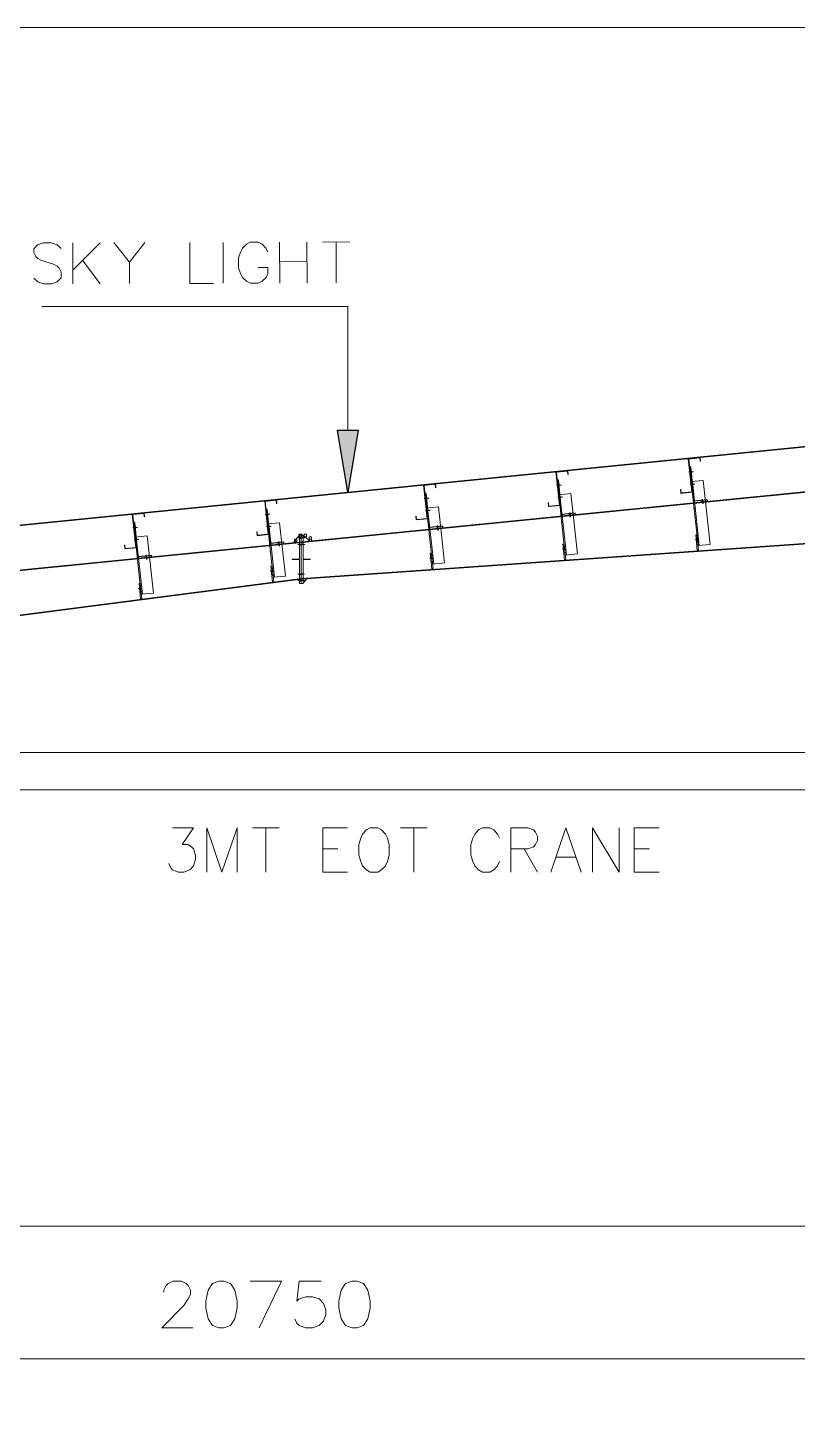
# Model space of a CAD drawing. Header units: millimetres. Extents: x 656141 to 1304589, y -54663 to 110742.
# Drawn here: x 1169806.85 to 1169822.86, y -13867.56 to -13838.84 of the extents above; entities that cross this region are included whole.
import ezdxf

# ---------------------------------------------------------------- set-up
doc = ezdxf.new("R2010")
doc.units = ezdxf.units.MM
doc.header["$LTSCALE"] = 0.35
doc.header["$MEASUREMENT"] = 0
doc.linetypes.add('CONTIN', pattern=[0, 0, 0])
doc.layers.get('0').update_dxf_attribs({"linetype": 'CONTIN'})

msp = doc.modelspace()

# ---------------------------------------------------------------- hatches: boundary and pattern name
msp.add_hatch(color=3).paths.add_polyline_path([(1169813.725, -13847.21), (1169813.51, -13848.5), (1169813.294, -13847.21)])

# ---------------------------------------------------------------- linework, layer by layer
at = {"color": 2, "linetype": 'Continuous', "lineweight": 15}
for p, q in [((1169807.796, -13844.164), (1169807.793, -13843.313)), ((1169808.361, -13843.311), (1169807.795, -13843.881)), ((1169810.918, -13844.155), (1169810.916, -13843.304)), ((1169812.094, -13844.152), (1169812.091, -13843.3)), ((1169812.659, -13843.299), (1169812.662, -13844.15)), ((1169812.984, -13843.298), (1169813.551, -13843.296)), ((1169813.267, -13843.297), (1169813.27, -13844.148)), ((1169807.997, -13843.677), (1169808.363, -13844.163)), ((1169808.97, -13843.715), (1169808.972, -13844.161)), ((1169812.093, -13843.706), (1169812.66, -13843.704)), ((1169811.527, -13855.471), (1169812.08, -13855.471)), ((1169811.804, -13855.471), (1169811.804, -13856.392)), ((1169814.608, -13855.471), (1169815.161, -13855.471)), ((1169814.885, -13855.471), (1169814.885, -13856.392)), ((1169812.989, -13855.91), (1169813.305, -13855.91)), ((1169817.175, -13855.91), (1169817.452, -13856.392)), ((1169817.847, -13856.085), (1169818.242, -13856.085)), ((1169819.466, -13855.91), (1169819.782, -13855.91)), ((1169812.989, -13856.392), (1169813.502, -13856.392)), ((1169819.466, -13856.392), (1169819.98, -13856.392))]:
    msp.add_line(p, q, dxfattribs=at)
at = {"color": 3, "linetype": 'Continuous', "lineweight": 5}
for p, q in [((1169813.509, -13844.639), (1169807.15, -13844.639)), ((1169813.509, -13847.21), (1169813.509, -13844.639)), ((1169812.395, -13849.518), (1169812.491, -13849.401)), ((1169812.397, -13849.545), (1169812.395, -13849.518)), ((1169812.507, -13849.534), (1169812.397, -13849.545)), ((1169812.491, -13849.401), (1169812.506, -13849.401)), ((1169812.506, -13849.401), (1169812.507, -13849.534)), ((1169812.596, -13849.401), (1169812.581, -13849.401)), ((1169812.581, -13849.401), (1169812.582, -13849.527)), ((1169812.582, -13849.527), (1169812.694, -13849.515)), ((1169812.693, -13849.488), (1169812.596, -13849.401)), ((1169812.694, -13849.515), (1169812.693, -13849.488)), ((1169793.973, -13866.507), (1169829.64, -13866.507))]:
    msp.add_line(p, q, dxfattribs=at)
at = {"color": 5, "linetype": 'Continuous', "lineweight": 5}
for p, q in [((1169792.634, -13850.595), (1169830.93, -13846.765)), ((1169792.649, -13850.579), (1169830.93, -13846.751))]:
    msp.add_line(p, q, dxfattribs=at)
at = {"color": 7, "linetype": 'Continuous', "lineweight": 5}
for p, q in [((1169793.128, -13851.487), (1169830.93, -13847.706)), ((1169812.545, -13850.303), (1169830.547, -13849.045)), ((1169820.728, -13849.487), (1169820.803, -13849.479)), ((1169817.969, -13849.681), (1169818.044, -13849.674)), ((1169815.209, -13849.868), (1169815.284, -13849.861)), ((1169794.16, -13852.693), (1169812.545, -13850.303)), ((1169811.898, -13850.142), (1169811.973, -13850.134)), ((1169812.581, -13850.238), (1169812.581, -13850.238)), ((1169809.155, -13850.496), (1169809.23, -13850.488)), ((1169787.504, -13863.752), (1169870.873, -13863.752))]:
    msp.add_line(p, q, dxfattribs=at)
at = {"color": 6, "linetype": 'Continuous', "lineweight": 5}
for p, q in [((1169793.143, -13851.471), (1169830.93, -13847.692)), ((1169812.545, -13850.289), (1169830.547, -13849.03)), ((1169794.16, -13852.68), (1169812.545, -13850.289)), ((1169812.544, -13850.246), (1169812.544, -13850.246))]:
    msp.add_line(p, q, dxfattribs=at)
at = {"color": 40, "linetype": 'Continuous', "lineweight": 25}
for p, q in [((1169820.699, -13848.073), (1169820.598, -13848.083)), ((1169817.948, -13848.348), (1169817.847, -13848.358)), ((1169820.725, -13848.327), (1169820.624, -13848.337)), ((1169815.197, -13848.623), (1169815.096, -13848.633)), ((1169817.974, -13848.602), (1169817.873, -13848.612)), ((1169820.877, -13848.642), (1169820.887, -13848.74)), ((1169811.892, -13848.954), (1169811.791, -13848.964)), ((1169815.223, -13848.877), (1169815.122, -13848.888)), ((1169818.126, -13848.917), (1169818.136, -13849.015)), ((1169809.141, -13849.229), (1169809.04, -13849.239)), ((1169811.918, -13849.208), (1169811.817, -13849.218)), ((1169815.375, -13849.192), (1169815.385, -13849.29)), ((1169809.167, -13849.483), (1169809.066, -13849.493)), ((1169812.07, -13849.523), (1169812.08, -13849.621)), ((1169809.319, -13849.798), (1169809.329, -13849.896))]:
    msp.add_line(p, q, dxfattribs=at)
at = {"color": 1, "linetype": 'Continuous', "lineweight": 5}
for p, q in [((1169820.625, -13848.108), (1169820.656, -13848.05)), ((1169817.874, -13848.383), (1169817.905, -13848.325)), ((1169820.651, -13848.362), (1169820.682, -13848.304)), ((1169815.123, -13848.658), (1169815.154, -13848.6)), ((1169817.899, -13848.637), (1169817.93, -13848.579)), ((1169820.852, -13848.699), (1169820.91, -13848.663)), ((1169811.818, -13848.989), (1169811.849, -13848.931)), ((1169815.148, -13848.912), (1169815.179, -13848.854)), ((1169818.101, -13848.974), (1169818.159, -13848.938)), ((1169809.067, -13849.264), (1169809.098, -13849.206)), ((1169811.844, -13849.243), (1169811.875, -13849.185)), ((1169815.35, -13849.249), (1169815.408, -13849.213)), ((1169809.092, -13849.518), (1169809.123, -13849.46)), ((1169812.045, -13849.579), (1169812.103, -13849.544)), ((1169820.756, -13849.515), (1169820.775, -13849.45)), ((1169820.756, -13849.515), (1169820.775, -13849.45)), ((1169809.294, -13849.855), (1169809.352, -13849.819)), ((1169817.997, -13849.71), (1169818.016, -13849.645)), ((1169817.997, -13849.71), (1169818.016, -13849.645)), ((1169811.926, -13850.171), (1169811.945, -13850.105)), ((1169811.926, -13850.171), (1169811.945, -13850.105)), ((1169815.237, -13849.897), (1169815.256, -13849.832)), ((1169815.237, -13849.897), (1169815.256, -13849.832)), ((1169809.183, -13850.524), (1169809.202, -13850.459)), ((1169809.183, -13850.524), (1169809.202, -13850.459))]:
    msp.add_line(p, q, dxfattribs=at)
at = {"color": 13, "linetype": 'Continuous', "lineweight": 5, "true_color": 0xdd6e6e}
for p, q in [((1169820.673, -13848.273), (1169820.816, -13849.605)), ((1169817.921, -13848.548), (1169818.057, -13849.799)), ((1169815.17, -13848.823), (1169815.297, -13849.986)), ((1169811.866, -13849.154), (1169811.986, -13850.26)), ((1169809.114, -13849.429), (1169809.243, -13850.614))]:
    msp.add_line(p, q, dxfattribs=at)
at = {"color": 8, "linetype": 'Continuous', "lineweight": 5}
for p, q in [((1169820.704, -13848.848), (1169820.706, -13848.827)), ((1169817.952, -13849.123), (1169817.954, -13849.103)), ((1169815.201, -13849.398), (1169815.203, -13849.378)), ((1169811.897, -13849.728), (1169811.899, -13849.708)), ((1169809.145, -13850.003), (1169809.147, -13849.983))]:
    msp.add_line(p, q, dxfattribs=at)
at = {"color": 1, "linetype": 'Continuous', "lineweight": 9}
for p, q in [((1169812.473, -13849.448), (1169812.614, -13849.448)), ((1169812.506, -13849.468), (1169812.581, -13849.428)), ((1169812.473, -13849.583), (1169812.614, -13849.583)), ((1169812.506, -13849.603), (1169812.581, -13849.564)), ((1169812.469, -13850.199), (1169812.61, -13850.199)), ((1169812.469, -13850.334), (1169812.61, -13850.334)), ((1169812.506, -13850.219), (1169812.581, -13850.18)), ((1169812.506, -13850.354), (1169812.581, -13850.315))]:
    msp.add_line(p, q, dxfattribs=at)
at = {"color": 2, "linetype": 'Continuous', "lineweight": 5}
msp.add_line((1169812.506, -13850.394), (1169812.506, -13849.388), dxfattribs=at)
at = {"color": 4, "linetype": 'Continuous', "lineweight": 5}
for p, q in [((1169820.756, -13849.515), (1169820.775, -13849.45)), ((1169817.997, -13849.71), (1169818.016, -13849.645)), ((1169811.926, -13850.171), (1169811.945, -13850.105)), ((1169815.237, -13849.897), (1169815.256, -13849.832)), ((1169809.183, -13850.524), (1169809.202, -13850.459))]:
    msp.add_line(p, q, dxfattribs=at)
at = {"linetype": 'Continuous', "lineweight": 5}
msp.add_lwpolyline([(1169894.444, -13838.841), (1169894.444, -13929.982), (1169760.375, -13929.982), (1169760.375, -13838.841)], close=True, dxfattribs=at)
at = {"color": 2, "linetype": 'Continuous', "lineweight": 15}
for points in [[(1169807.55, -13843.435), (1169807.469, -13843.354), (1169807.347, -13843.314), (1169807.185, -13843.315), (1169807.063, -13843.356), (1169806.982, -13843.437), (1169806.983, -13843.518), (1169807.023, -13843.599), (1169807.064, -13843.639), (1169807.145, -13843.68), (1169807.389, -13843.76), (1169807.47, -13843.8), (1169807.511, -13843.841), (1169807.552, -13843.922), (1169807.552, -13844.044), (1169807.471, -13844.125), (1169807.35, -13844.166), (1169807.187, -13844.166), (1169807.066, -13844.126), (1169806.984, -13844.045)], [(1169808.645, -13843.31), (1169808.97, -13843.715), (1169809.293, -13843.309)], [(1169810.226, -13843.306), (1169810.229, -13844.157), (1169810.715, -13844.156)], [(1169811.849, -13843.504), (1169811.808, -13843.423), (1169811.727, -13843.342), (1169811.645, -13843.302), (1169811.483, -13843.302), (1169811.402, -13843.343), (1169811.321, -13843.424), (1169811.281, -13843.505), (1169811.241, -13843.627), (1169811.241, -13843.83), (1169811.282, -13843.951), (1169811.323, -13844.032), (1169811.404, -13844.113), (1169811.486, -13844.154), (1169811.648, -13844.153), (1169811.729, -13844.112), (1169811.81, -13844.031), (1169811.85, -13843.95), (1169811.85, -13843.828), (1169811.647, -13843.829)], [(1169809.868, -13855.471), (1169810.303, -13855.471), (1169810.066, -13855.822), (1169810.184, -13855.822), (1169810.263, -13855.866), (1169810.303, -13855.91), (1169810.342, -13856.041), (1169810.342, -13856.129), (1169810.303, -13856.261), (1169810.224, -13856.348), (1169810.105, -13856.392), (1169809.987, -13856.392), (1169809.868, -13856.348), (1169809.829, -13856.305), (1169809.789, -13856.217)], [(1169810.579, -13856.392), (1169810.579, -13855.471), (1169810.895, -13856.392), (1169811.211, -13855.471), (1169811.211, -13856.392)], [(1169812.989, -13856.392), (1169812.989, -13855.471), (1169813.502, -13855.471)], [(1169816.662, -13855.69), (1169816.622, -13855.602), (1169816.544, -13855.515), (1169816.465, -13855.471), (1169816.307, -13855.471), (1169816.228, -13855.515), (1169816.149, -13855.602), (1169816.109, -13855.69), (1169816.07, -13855.822), (1169816.07, -13856.041), (1169816.109, -13856.173), (1169816.149, -13856.261), (1169816.228, -13856.348), (1169816.307, -13856.392), (1169816.465, -13856.392), (1169816.544, -13856.348), (1169816.622, -13856.261), (1169816.662, -13856.173)], [(1169816.899, -13856.392), (1169816.899, -13855.471), (1169817.254, -13855.471), (1169817.373, -13855.515), (1169817.412, -13855.559), (1169817.452, -13855.646), (1169817.452, -13855.734), (1169817.412, -13855.822), (1169817.373, -13855.866), (1169817.254, -13855.91), (1169816.899, -13855.91)], [(1169817.728, -13856.392), (1169818.044, -13855.471), (1169818.36, -13856.392)], [(1169818.597, -13856.392), (1169818.597, -13855.471), (1169819.15, -13856.392), (1169819.15, -13855.471)], [(1169819.466, -13856.392), (1169819.466, -13855.471), (1169819.98, -13855.471)]]:
    msp.add_lwpolyline(points, dxfattribs=at)
at = {"color": 3, "linetype": 'Continuous', "lineweight": -2}
msp.add_lwpolyline([(1169813.725, -13847.21), (1169813.51, -13848.5), (1169813.294, -13847.21)], close=True, dxfattribs=at)
at = {"color": 20, "linetype": 'Continuous', "lineweight": 5}
for points in [[(1169820.838, -13847.853), (1169820.83, -13847.783), (1169820.598, -13847.807), (1169820.668, -13848.497), (1169820.435, -13848.521), (1169820.433, -13848.506), (1169820.427, -13848.443), (1169820.435, -13848.443), (1169820.442, -13848.513), (1169820.659, -13848.49), (1169820.589, -13847.8), (1169820.837, -13847.774), (1169820.845, -13847.852)], [(1169818.086, -13848.128), (1169818.079, -13848.058), (1169817.846, -13848.082), (1169817.917, -13848.773), (1169817.684, -13848.796), (1169817.682, -13848.781), (1169817.676, -13848.719), (1169817.684, -13848.718), (1169817.691, -13848.788), (1169817.908, -13848.766), (1169817.838, -13848.075), (1169818.086, -13848.05), (1169818.094, -13848.127)], [(1169815.335, -13848.403), (1169815.328, -13848.333), (1169815.095, -13848.357), (1169815.165, -13849.048), (1169814.933, -13849.071), (1169814.931, -13849.056), (1169814.925, -13848.994), (1169814.932, -13848.993), (1169814.94, -13849.063), (1169815.157, -13849.041), (1169815.087, -13848.35), (1169815.335, -13848.325), (1169815.343, -13848.402)], [(1169812.031, -13848.734), (1169812.023, -13848.664), (1169811.791, -13848.687), (1169811.861, -13849.378), (1169811.628, -13849.402), (1169811.626, -13849.386), (1169811.62, -13849.324), (1169811.628, -13849.323), (1169811.635, -13849.393), (1169811.852, -13849.371), (1169811.782, -13848.68), (1169812.03, -13848.655), (1169812.038, -13848.733)], [(1169809.279, -13849.009), (1169809.272, -13848.939), (1169809.039, -13848.962), (1169809.109, -13849.653), (1169808.877, -13849.677), (1169808.875, -13849.661), (1169808.869, -13849.599), (1169808.876, -13849.599), (1169808.884, -13849.668), (1169809.101, -13849.646), (1169809.031, -13848.955), (1169809.279, -13848.93), (1169809.287, -13849.008)]]:
    msp.add_lwpolyline(points, close=True, dxfattribs=at)
at = {"color": 3, "linetype": 'Continuous', "lineweight": 25}
for points in [[(1169820.713, -13848.683), (1169820.642, -13847.972), (1169820.617, -13847.974), (1169820.695, -13848.715), (1169820.989, -13848.685), (1169820.987, -13848.655)], [(1169817.962, -13848.958), (1169817.891, -13848.247), (1169817.866, -13848.249), (1169817.944, -13848.99), (1169818.237, -13848.96), (1169818.236, -13848.93)], [(1169815.211, -13849.233), (1169815.14, -13848.522), (1169815.115, -13848.525), (1169815.193, -13849.265), (1169815.486, -13849.235), (1169815.485, -13849.205)], [(1169811.906, -13849.564), (1169811.835, -13848.853), (1169811.81, -13848.855), (1169811.888, -13849.596), (1169812.181, -13849.566), (1169812.18, -13849.536)], [(1169809.155, -13849.839), (1169809.084, -13849.128), (1169809.059, -13849.13), (1169809.137, -13849.871), (1169809.43, -13849.841), (1169809.429, -13849.811)]]:
    msp.add_lwpolyline(points, close=True, dxfattribs=at)
at = {"color": 13, "linetype": 'Continuous', "lineweight": 5, "true_color": 0xdd6e6e}
for points in [[(1169821.042, -13849.585), (1169820.791, -13849.607), (1169820.647, -13848.276), (1169820.898, -13848.25)], [(1169818.283, -13849.78), (1169818.031, -13849.802), (1169817.896, -13848.551), (1169818.147, -13848.525)], [(1169815.523, -13849.967), (1169815.272, -13849.989), (1169815.145, -13848.826), (1169815.396, -13848.8)], [(1169812.213, -13850.24), (1169811.961, -13850.262), (1169811.84, -13849.156), (1169812.091, -13849.131)], [(1169809.469, -13850.594), (1169809.218, -13850.616), (1169809.089, -13849.432), (1169809.34, -13849.406)]]:
    msp.add_lwpolyline(points, close=True, dxfattribs=at)
at = {"color": 3, "linetype": 'Continuous', "lineweight": 5}
for points in [[(1169812.399, -13849.523), (1169812.45, -13849.523), (1169812.45, -13849.472), (1169812.399, -13849.472)], [(1169812.399, -13849.523), (1169812.45, -13849.523), (1169812.45, -13849.472), (1169812.399, -13849.472)], [(1169812.501, -13849.421), (1169812.552, -13849.421), (1169812.552, -13849.37), (1169812.501, -13849.37)], [(1169812.501, -13849.421), (1169812.552, -13849.421), (1169812.552, -13849.37), (1169812.501, -13849.37)], [(1169812.602, -13849.421), (1169812.653, -13849.421), (1169812.653, -13849.37), (1169812.602, -13849.37)], [(1169812.602, -13849.421), (1169812.653, -13849.421), (1169812.653, -13849.37), (1169812.602, -13849.37)], [(1169812.704, -13849.472), (1169812.755, -13849.472), (1169812.755, -13849.421), (1169812.704, -13849.421)], [(1169812.704, -13849.523), (1169812.755, -13849.523), (1169812.755, -13849.472), (1169812.704, -13849.472)], [(1169812.356, -13849.887), (1169812.356, -13849.896), (1169812.506, -13849.896), (1169812.506, -13849.887)], [(1169812.731, -13849.887), (1169812.731, -13849.896), (1169812.581, -13849.896), (1169812.581, -13849.887)], [(1169812.592, -13850.381), (1169812.581, -13850.381), (1169812.582, -13850.3), (1169812.655, -13850.3), (1169812.656, -13850.3)]]:
    msp.add_lwpolyline(points, close=True, dxfattribs=at)
at = {"color": 2, "linetype": 'Continuous', "lineweight": 5}
for points in [[(1169812.506, -13849.388), (1169812.506, -13850.394), (1169812.544, -13850.394), (1169812.544, -13849.388)], [(1169828.035, -13854.681), (1169796.174, -13854.685), (1169795.216, -13854.299), (1169794.525, -13854.299), (1169794.525, -13853.91), (1169829.979, -13853.906), (1169829.979, -13854.299), (1169829.605, -13854.298)], [(1169810.839, -13864.894), (1169810.701, -13864.94), (1169810.608, -13865.078), (1169810.562, -13865.309), (1169810.562, -13865.447), (1169810.608, -13865.677), (1169810.701, -13865.816), (1169810.839, -13865.862), (1169810.931, -13865.862), (1169811.069, -13865.816), (1169811.161, -13865.677), (1169811.208, -13865.447), (1169811.208, -13865.309), (1169811.161, -13865.078), (1169811.069, -13864.94), (1169810.931, -13864.894)], [(1169813.604, -13864.894), (1169813.465, -13864.94), (1169813.373, -13865.078), (1169813.327, -13865.309), (1169813.327, -13865.447), (1169813.373, -13865.677), (1169813.465, -13865.816), (1169813.604, -13865.862), (1169813.696, -13865.862), (1169813.834, -13865.816), (1169813.926, -13865.677), (1169813.972, -13865.447), (1169813.972, -13865.309), (1169813.926, -13865.078), (1169813.834, -13864.94), (1169813.696, -13864.894)]]:
    msp.add_lwpolyline(points, close=True, dxfattribs=at)
for points in [[(1169812.544, -13850.354), (1169812.544, -13849.388), (1169812.581, -13849.388), (1169812.581, -13850.394), (1169812.544, -13850.394), (1169812.544, -13850.391)], [(1169809.687, -13865.124), (1169809.687, -13865.078), (1169809.733, -13864.986), (1169809.779, -13864.94), (1169809.871, -13864.894), (1169810.055, -13864.894), (1169810.148, -13864.94), (1169810.194, -13864.986), (1169810.24, -13865.078), (1169810.24, -13865.171), (1169810.194, -13865.263), (1169810.102, -13865.401), (1169809.641, -13865.862), (1169810.286, -13865.862)], [(1169811.484, -13864.894), (1169812.129, -13864.894), (1169811.668, -13865.862)], [(1169812.959, -13864.894), (1169812.498, -13864.894), (1169812.452, -13865.309), (1169812.498, -13865.263), (1169812.636, -13865.217), (1169812.774, -13865.217), (1169812.912, -13865.263), (1169813.005, -13865.355), (1169813.051, -13865.493), (1169813.051, -13865.585), (1169813.005, -13865.724), (1169812.912, -13865.816), (1169812.774, -13865.862), (1169812.636, -13865.862), (1169812.498, -13865.816), (1169812.452, -13865.77), (1169812.406, -13865.677)]]:
    msp.add_lwpolyline(points, dxfattribs=at)
at = {"color": 30, "linetype": 'Continuous', "lineweight": 5}
for points in [[(1169820.768, -13849.381), (1169820.801, -13849.708), (1169820.776, -13849.71), (1169820.743, -13849.384)], [(1169815.249, -13849.763), (1169815.282, -13850.089), (1169815.257, -13850.092), (1169815.224, -13849.765)], [(1169818.009, -13849.576), (1169818.042, -13849.902), (1169818.017, -13849.905), (1169817.983, -13849.578)], [(1169811.938, -13850.036), (1169811.971, -13850.363), (1169811.946, -13850.365), (1169811.913, -13850.039)], [(1169809.195, -13850.39), (1169809.228, -13850.716), (1169809.203, -13850.719), (1169809.17, -13850.393)]]:
    msp.add_lwpolyline(points, close=True, dxfattribs=at)
at = {"color": 2, "linetype": 'Continuous', "lineweight": 15}
msp.add_lwpolyline([(1169813.976, -13855.471), (1169813.897, -13855.515), (1169813.818, -13855.602), (1169813.779, -13855.69), (1169813.739, -13855.822), (1169813.739, -13856.041), (1169813.779, -13856.173), (1169813.818, -13856.261), (1169813.897, -13856.348), (1169813.976, -13856.392), (1169814.134, -13856.392), (1169814.213, -13856.348), (1169814.292, -13856.261), (1169814.332, -13856.173), (1169814.371, -13856.041), (1169814.371, -13855.822), (1169814.332, -13855.69), (1169814.292, -13855.602), (1169814.213, -13855.515), (1169814.134, -13855.471)], close=True, dxfattribs=at)

doc.saveas('drawing.dxf')
